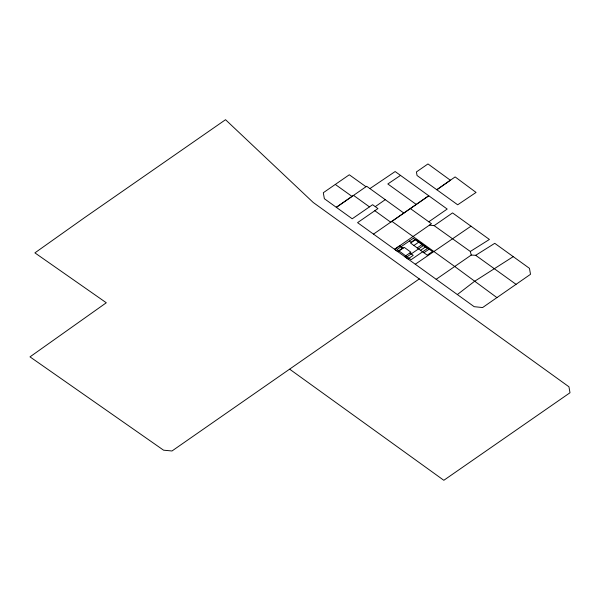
<?xml version="1.0" encoding="UTF-8"?>
<svg xmlns="http://www.w3.org/2000/svg" width="600" height="600" viewBox="0 0 600 600"><rect width="100%" height="100%" fill="white"/><g stroke="black" fill="none" stroke-linecap="round" stroke-linejoin="round"><path stroke-width="0.9" d="M457.35 294.555L474.435 281.4L513.24 256.642M394.582 249.322L431.475 223.725L410.347 208.553M436.178 279.3L471.248 255.067L475.688 255.315L516.053 284.34M366 186.735L349.29 174.78L323.31 192.728L324.353 198.705L352.215 218.782L372.608 204.705L375.27 206.64L385.268 199.657M289.77 369.263L443.82 480.293L570 392.752L568.95 386.79L313.2 202.462L225.532 119.708L84.578 217.635L34.898 252.87L106.297 302.76L30 356.865L163.567 450.188L171.99 450.982L419.295 278.925M369.457 206.865L353.543 195.382L336.315 207.33L366.675 186.262L403.853 213.06L428.783 195.772L373.478 234.12M475.688 255.315L494.76 243.322L529.463 268.343L530.513 274.305L482.61 307.545L474.173 306.683L357.57 222.645L377.947 208.567L375.27 206.64M403.853 213.06L390.69 222.173L374.805 210.712M428.79 221.798L447.202 209.055L395.153 171.54L369.915 188.595M434.153 225.653L452.55 212.91L489.412 239.46L470.317 251.468L434.153 225.653L429.36 225.15M398.707 250.74L402.668 248.025L400.965 246.795M415.013 239.55L411.053 242.272L409.357 241.035M413.903 245.483L419.145 241.882M417.24 247.905L422.482 244.305M407.04 256.793L423.353 245.603M420.57 250.32L425.82 246.728M423.908 252.743L429.158 249.142M415.275 264.233L470.985 226.192M400.507 175.403L387.825 183.975L416.257 204.45M335.295 184.447L352.043 196.425M496.928 297.615L454.515 266.34L391.912 221.333M403.23 248.093L399.893 245.67L394.65 249.27L397.987 251.692L404.272 247.38L410.947 252.218L404.655 256.53L407.993 258.952L413.235 255.353L409.897 252.938M470.325 251.483L471.248 255.067M450.375 180.24L436.808 189.743L455.13 176.917L476.062 192.428L457.68 204.795L417.037 175.5L416.43 171.93L427.972 163.935L450.375 180.24M413.317 238.32L397.005 249.51L411.082 259.718L427.388 248.528L413.317 238.32M415.808 239.46L410.565 243.06L427.245 255.165L432.487 251.565L415.808 239.46"/></g></svg>
